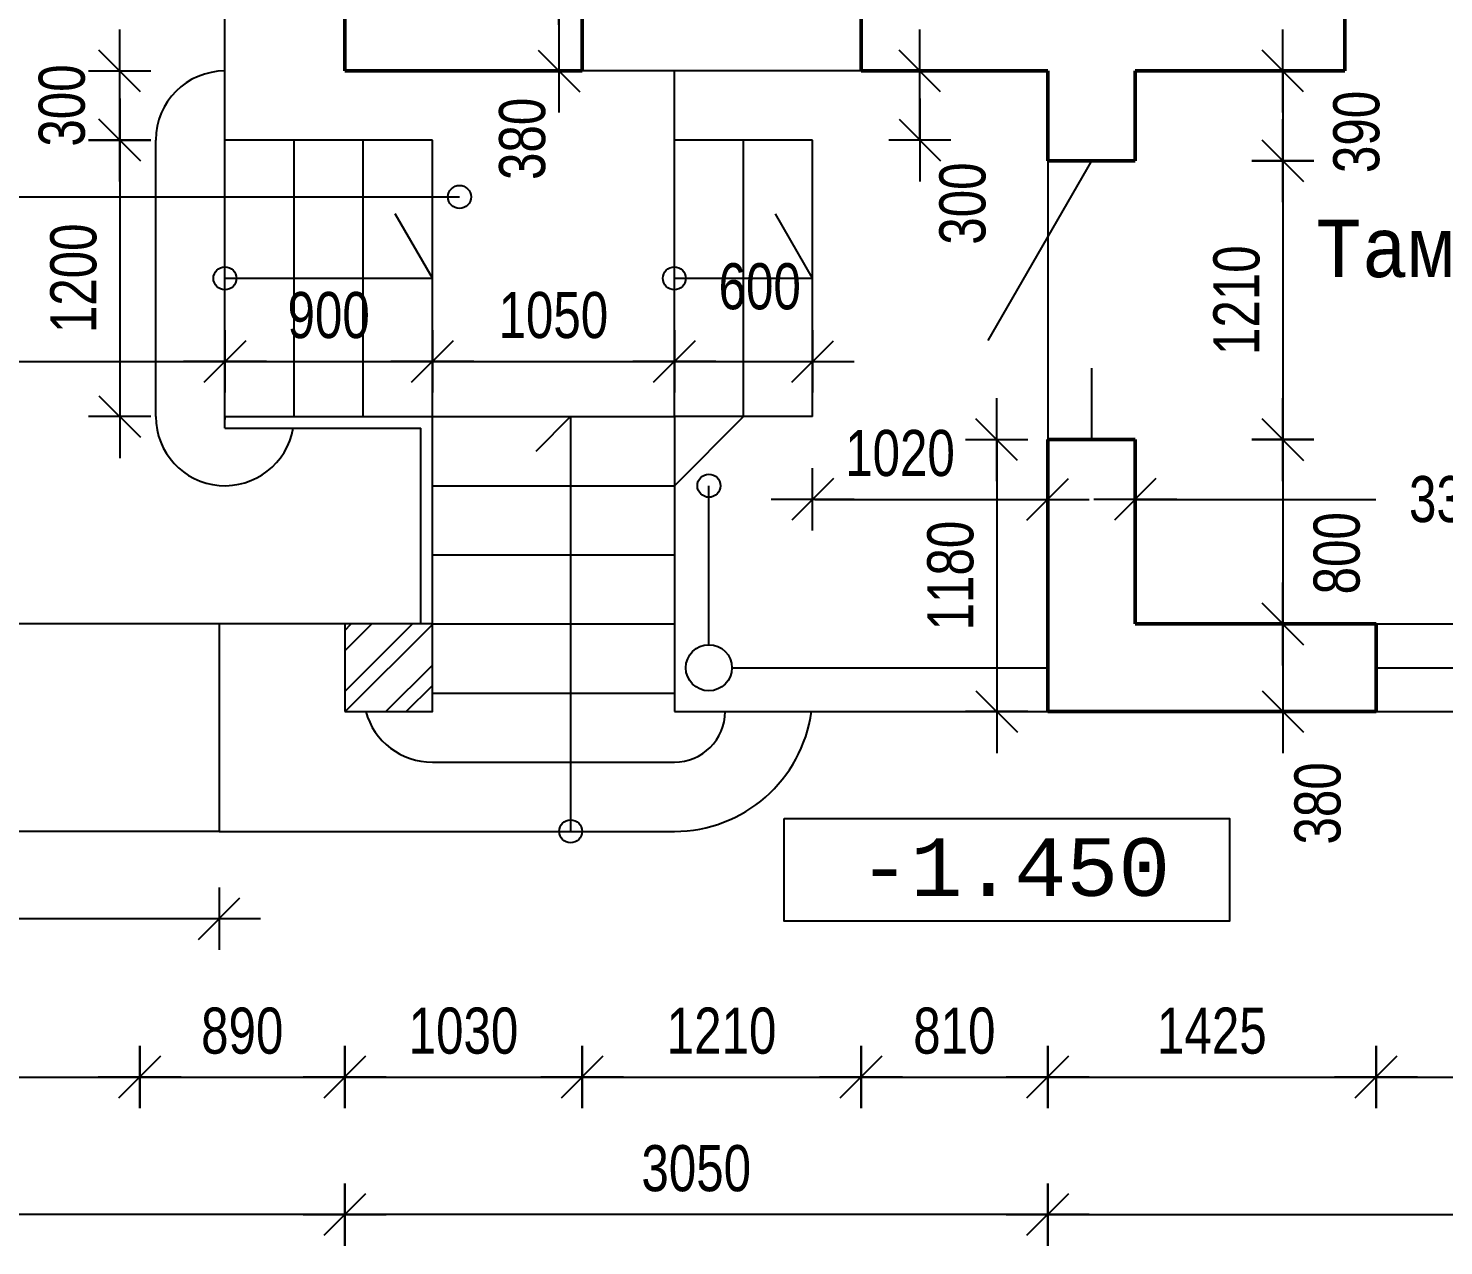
# Model space of a CAD drawing. Extents: x 3578 to 5591, y 95 to 458.
# Drawn here: x 4150.4 to 4211.8, y 98.9 to 151.8 of the extents above; entities that cross this region are included whole.
import ezdxf

# ---------------------------------------------------------------- set-up
doc = ezdxf.new("R2010")
doc.units = 0
doc.header["$MEASUREMENT"] = 0
doc.layers.get('0').update_dxf_attribs({"linetype": 'CONTINUOUS'})
doc.layers.get('DEFPOINTS').update_dxf_attribs({"linetype": 'CONTINUOUS'})
doc.layers.add('Chata', color=7, linetype='CONTINUOUS')
doc.styles.add('RUSS', font='russ', dxfattribs={"width": 0.8})
doc.styles.get("Standard").update_dxf_attribs({"font": 'cour.ttf'})
doc.dimstyles.new('MAESTRO_STD_1', dxfattribs={"dimtxt": 2.5, "dimasz": 0.09, "dimexe": 0, "dimexo": 0, "dimgap": 1, "dimtad": 1, "dimdec": 0, "dimlfac": 100, "dimzin": 0, "dimdsep": 46, "dimtxsty": 'RUSS', "dimblk": 'A8MITTA', "dimcen": 3, "dimse1": 1, "dimse2": 1, "dimclrd": 6, "dimclrt": 6, "dimadec": 0, "dimazin": 0, "dimtp": 6, "dimtm": 6, "dimtfac": 1, "dimtdec": 0, "dimtofl": 0, "dimtmove": 2, "dimatfit": 3, "dimldrblk": 'A8MITTA', "dimfxl": 1, "dimtolj": 1, "dimtzin": 0, "dimarcsym": 0})
doc.dimstyles.new('Text 2mm', dxfattribs={"dimtxt": 2, "dimasz": 0.09, "dimexe": 0, "dimexo": 0, "dimgap": 1, "dimtad": 1, "dimdec": 0, "dimlfac": 100, "dimzin": 0, "dimdsep": 46, "dimtxsty": 'RUSS', "dimblk": 'A8MITTA', "dimcen": 3, "dimse1": 1, "dimse2": 1, "dimclrd": 6, "dimclrt": 6, "dimadec": 0, "dimazin": 0, "dimtp": 6, "dimtm": 6, "dimtfac": 1, "dimtdec": 0, "dimtofl": 0, "dimtmove": 2, "dimatfit": 3, "dimldrblk": 'A8MITTA', "dimfxl": 1, "dimtolj": 1, "dimtzin": 0, "dimarcsym": 0})

# ---------------------------------------------------------------- blocks, each defined once
blk = doc.blocks.new('A8MITTA', base_point=(3180, 3140))
for p, q in [((3180, 3155), (3180, 3125)), ((3170, 3130), (3190, 3150)), ((3160, 3140), (3200, 3140))]:
    blk.add_line(p, q)
blk = doc.blocks.new('*D268')
at = {"layer": 'Chata', "color": 6, "lineweight": -2, "ltscale": 0.01, "transparency": 16777216}
blk.add_line((4167.819, 218.065), (4164.199, 218.065), dxfattribs=at)
at = {"layer": 'DEFPOINTS', "color": 0, "ltscale": 0.01, "transparency": 16777216}
for p in [(4164.109, 218.065), (4167.909, 200.028), (4164.109, 149.928)]:
    blk.add_point(p, dxfattribs=at)
at = {"layer": 'Chata', "color": 6, "lineweight": -2, "ltscale": 0.01, "transparency": 16777216, "xscale": 0.09, "yscale": 0.09, "zscale": 0.09, "rotation": 180}
blk.add_blockref('A8MITTA', (4164.109, 218.065), dxfattribs=at)
at = {"layer": 'Chata', "color": 6, "lineweight": -2, "ltscale": 0.01, "transparency": 16777216, "xscale": 0.09, "yscale": 0.09, "zscale": 0.09}
blk.add_blockref('A8MITTA', (4167.909, 218.065), dxfattribs=at)
at = {"layer": 'Chata', "color": 6, "ltscale": 0.01, "transparency": 16777216, "insert": (4160.356, 216.372), "char_height": 2.5, "attachment_point": 5, "style": 'RUSS'}
blk.add_mtext('\\A1;380', dxfattribs=at)
blk = doc.blocks.new('*D271')
at = {"layer": 'Chata', "color": 6, "lineweight": -2, "ltscale": 0.01, "transparency": 16777216}
blk.add_line((4131.299, 106.267), (4155.119, 106.267), dxfattribs=at)
at = {"layer": 'DEFPOINTS', "color": 0, "ltscale": 0.01, "transparency": 16777216}
for p in [(4131.209, 155.128), (4155.209, 155.128), (4155.209, 106.267)]:
    blk.add_point(p, dxfattribs=at)
at = {"layer": 'Chata', "color": 6, "lineweight": -2, "ltscale": 0.01, "transparency": 16777216, "xscale": 0.09, "yscale": 0.09, "zscale": 0.09, "rotation": 180}
blk.add_blockref('A8MITTA', (4131.209, 106.267), dxfattribs=at)
at = {"layer": 'Chata', "color": 6, "lineweight": -2, "ltscale": 0.01, "transparency": 16777216, "xscale": 0.09, "yscale": 0.09, "zscale": 0.09}
blk.add_blockref('A8MITTA', (4155.209, 106.267), dxfattribs=at)
at = {"layer": 'Chata', "color": 6, "ltscale": 0.01, "transparency": 16777216, "insert": (4143.209, 108.267), "char_height": 2, "attachment_point": 5, "style": 'RUSS'}
blk.add_mtext('\\A1;2400', dxfattribs=at)
blk = doc.blocks.new('*D273')
at = {"layer": 'Chata', "color": 6, "lineweight": -2, "ltscale": 0.01, "transparency": 16777216}
blk.add_line((4155.299, 106.267), (4164.019, 106.267), dxfattribs=at)
at = {"layer": 'DEFPOINTS', "color": 0, "ltscale": 0.01, "transparency": 16777216}
for p in [(4155.209, 155.128), (4164.109, 155.128), (4164.109, 106.267)]:
    blk.add_point(p, dxfattribs=at)
at = {"layer": 'Chata', "color": 6, "lineweight": -2, "ltscale": 0.01, "transparency": 16777216, "xscale": 0.09, "yscale": 0.09, "zscale": 0.09, "rotation": 180}
blk.add_blockref('A8MITTA', (4155.209, 106.267), dxfattribs=at)
at = {"layer": 'Chata', "color": 6, "lineweight": -2, "ltscale": 0.01, "transparency": 16777216, "xscale": 0.09, "yscale": 0.09, "zscale": 0.09}
blk.add_blockref('A8MITTA', (4164.109, 106.267), dxfattribs=at)
at = {"layer": 'Chata', "color": 6, "ltscale": 0.01, "transparency": 16777216, "insert": (4159.659, 108.267), "char_height": 2, "attachment_point": 5, "style": 'RUSS'}
blk.add_mtext('\\A1;890', dxfattribs=at)
blk = doc.blocks.new('*D279')
at = {"layer": 'Chata', "color": 6, "lineweight": -2, "ltscale": 0.01, "transparency": 16777216}
for p, q in [((4198.499, 131.335), (4208.848, 131.335)), ((4231.319, 131.335), (4216.486, 131.335))]:
    blk.add_line(p, q, dxfattribs=at)
at = {"layer": 'DEFPOINTS', "color": 0, "ltscale": 0.01, "transparency": 16777216}
for p in [(4231.409, 131.335), (4198.409, 125.955), (4231.409, 125.955)]:
    blk.add_point(p, dxfattribs=at)
at = {"layer": 'Chata', "color": 6, "lineweight": -2, "ltscale": 0.01, "transparency": 16777216, "xscale": 0.09, "yscale": 0.09, "zscale": 0.09, "rotation": 180}
blk.add_blockref('A8MITTA', (4198.409, 131.335), dxfattribs=at)
at = {"layer": 'Chata', "color": 6, "lineweight": -2, "ltscale": 0.01, "transparency": 16777216, "xscale": 0.09, "yscale": 0.09, "zscale": 0.09}
blk.add_blockref('A8MITTA', (4231.409, 131.335), dxfattribs=at)
at = {"layer": 'Chata', "color": 6, "ltscale": 0.01, "transparency": 16777216, "insert": (4212.667, 131.335), "char_height": 2, "attachment_point": 5, "style": 'RUSS'}
blk.add_mtext('\\A1;3300', dxfattribs=at)
blk = doc.blocks.new('*D280')
at = {"layer": 'Chata', "color": 6, "lineweight": -2, "ltscale": 0.01, "transparency": 16777216}
blk.add_line((4208.949, 106.267), (4220.869, 106.267), dxfattribs=at)
at = {"layer": 'DEFPOINTS', "color": 0, "ltscale": 0.01, "transparency": 16777216}
for p in [(4208.859, 122.128), (4220.959, 122.128), (4220.959, 106.267)]:
    blk.add_point(p, dxfattribs=at)
at = {"layer": 'Chata', "color": 6, "lineweight": -2, "ltscale": 0.01, "transparency": 16777216, "xscale": 0.09, "yscale": 0.09, "zscale": 0.09, "rotation": 180}
blk.add_blockref('A8MITTA', (4208.859, 106.267), dxfattribs=at)
at = {"layer": 'Chata', "color": 6, "lineweight": -2, "ltscale": 0.01, "transparency": 16777216, "xscale": 0.09, "yscale": 0.09, "zscale": 0.09}
blk.add_blockref('A8MITTA', (4220.959, 106.267), dxfattribs=at)
at = {"layer": 'Chata', "color": 6, "ltscale": 0.01, "transparency": 16777216, "insert": (4217.423, 117.499), "char_height": 2, "attachment_point": 5, "style": 'RUSS'}
blk.add_mtext('\\A1;1210', dxfattribs=at)
blk = doc.blocks.new('*D281')
at = {"layer": 'Chata', "color": 6, "lineweight": -2, "ltscale": 0.01, "transparency": 16777216}
blk.add_line((4194.699, 106.267), (4208.769, 106.267), dxfattribs=at)
at = {"layer": 'DEFPOINTS', "color": 0, "ltscale": 0.01, "transparency": 16777216}
for p in [(4194.609, 122.128), (4208.859, 122.128), (4208.859, 106.267)]:
    blk.add_point(p, dxfattribs=at)
at = {"layer": 'Chata', "color": 6, "lineweight": -2, "ltscale": 0.01, "transparency": 16777216, "xscale": 0.09, "yscale": 0.09, "zscale": 0.09, "rotation": 180}
blk.add_blockref('A8MITTA', (4194.609, 106.267), dxfattribs=at)
at = {"layer": 'Chata', "color": 6, "lineweight": -2, "ltscale": 0.01, "transparency": 16777216, "xscale": 0.09, "yscale": 0.09, "zscale": 0.09}
blk.add_blockref('A8MITTA', (4208.859, 106.267), dxfattribs=at)
at = {"layer": 'Chata', "color": 6, "ltscale": 0.01, "transparency": 16777216, "insert": (4201.734, 108.267), "char_height": 2, "attachment_point": 5, "style": 'RUSS'}
blk.add_mtext('\\A1;1425', dxfattribs=at)
blk = doc.blocks.new('*D283')
at = {"layer": 'Chata', "color": 6, "lineweight": -2, "ltscale": 0.01, "transparency": 16777216}
blk.add_line((4194.699, 100.298), (4235.119, 100.298), dxfattribs=at)
at = {"layer": 'DEFPOINTS', "color": 0, "ltscale": 0.01, "transparency": 16777216}
for p in [(4194.609, 122.128), (4235.209, 122.128), (4235.209, 100.298)]:
    blk.add_point(p, dxfattribs=at)
at = {"layer": 'Chata', "color": 6, "lineweight": -2, "ltscale": 0.01, "transparency": 16777216, "xscale": 0.09, "yscale": 0.09, "zscale": 0.09, "rotation": 180}
blk.add_blockref('A8MITTA', (4194.609, 100.298), dxfattribs=at)
at = {"layer": 'Chata', "color": 6, "lineweight": -2, "ltscale": 0.01, "transparency": 16777216, "xscale": 0.09, "yscale": 0.09, "zscale": 0.09}
blk.add_blockref('A8MITTA', (4235.209, 100.298), dxfattribs=at)
at = {"layer": 'Chata', "color": 6, "ltscale": 0.01, "transparency": 16777216, "insert": (4214.909, 102.298), "char_height": 2, "attachment_point": 5, "style": 'RUSS'}
blk.add_mtext('\\A1;4060', dxfattribs=at)
blk = doc.blocks.new('*D293')
at = {"layer": 'Chata', "color": 6, "lineweight": -2, "ltscale": 0.01, "transparency": 16777216}
blk.add_line((4164.019, 100.298), (4121.099, 100.298), dxfattribs=at)
at = {"layer": 'DEFPOINTS', "color": 0, "ltscale": 0.01, "transparency": 16777216}
for p in [(4121.009, 155.128), (4164.109, 149.928), (4121.009, 100.298)]:
    blk.add_point(p, dxfattribs=at)
at = {"layer": 'Chata', "color": 6, "lineweight": -2, "ltscale": 0.01, "transparency": 16777216, "xscale": 0.09, "yscale": 0.09, "zscale": 0.09, "rotation": 180}
blk.add_blockref('A8MITTA', (4121.009, 100.298), dxfattribs=at)
at = {"layer": 'Chata', "color": 6, "lineweight": -2, "ltscale": 0.01, "transparency": 16777216, "xscale": 0.09, "yscale": 0.09, "zscale": 0.09}
blk.add_blockref('A8MITTA', (4164.109, 100.298), dxfattribs=at)
at = {"layer": 'Chata', "color": 6, "ltscale": 0.01, "transparency": 16777216, "insert": (4142.559, 102.298), "char_height": 2, "attachment_point": 5, "style": 'RUSS'}
blk.add_mtext('\\A1;4310', dxfattribs=at)
blk = doc.blocks.new('*D311')
at = {"layer": 'Chata', "color": 6, "lineweight": -2, "ltscale": 0.01, "transparency": 16777216}
blk.add_line((4113.301, 149.838), (4113.301, 122.218), dxfattribs=at)
at = {"layer": 'DEFPOINTS', "color": 0, "ltscale": 0.01, "transparency": 16777216}
for p in [(4174.659, 149.928), (4113.301, 122.128), (4164.109, 122.128)]:
    blk.add_point(p, dxfattribs=at)
at = {"layer": 'Chata', "color": 6, "lineweight": -2, "ltscale": 0.01, "transparency": 16777216, "xscale": 0.09, "yscale": 0.09, "zscale": 0.09}
for p, rotation in [((4113.301, 149.928), 90), ((4113.301, 122.128), 270)]:
    blk.add_blockref('A8MITTA', p, dxfattribs=dict(at, rotation=rotation))
at = {"layer": 'Chata', "color": 6, "ltscale": 0.01, "transparency": 16777216, "insert": (4111.301, 136.028), "char_height": 2, "attachment_point": 5, "rotation": 90, "style": 'RUSS'}
blk.add_mtext('\\A1;2780', dxfattribs=at)
blk = doc.blocks.new('*D324')
at = {"layer": 'Chata', "color": 6, "lineweight": -2, "ltscale": 0.01, "transparency": 16777216}
blk.add_line((4113.301, 150.018), (4113.301, 155.038), dxfattribs=at)
at = {"layer": 'DEFPOINTS', "color": 0, "ltscale": 0.01, "transparency": 16777216}
for p in [(4113.301, 155.128), (4164.109, 155.128), (4164.109, 149.928)]:
    blk.add_point(p, dxfattribs=at)
at = {"layer": 'Chata', "color": 6, "lineweight": -2, "ltscale": 0.01, "transparency": 16777216, "xscale": 0.09, "yscale": 0.09, "zscale": 0.09}
for p, rotation in [((4113.301, 155.128), 90), ((4113.301, 149.928), 270)]:
    blk.add_blockref('A8MITTA', p, dxfattribs=dict(at, rotation=rotation))
at = {"layer": 'Chata', "color": 6, "ltscale": 0.01, "transparency": 16777216, "insert": (4110.801, 152.528), "char_height": 2, "attachment_point": 5, "rotation": 90, "style": 'RUSS'}
blk.add_mtext('\\A1;520', dxfattribs=at)
blk = doc.blocks.new('*D326')
at = {"layer": 'Chata', "color": 6, "lineweight": -2, "ltscale": 0.01, "transparency": 16777216}
blk.add_line((4204.811, 125.838), (4204.811, 122.218), dxfattribs=at)
at = {"layer": 'DEFPOINTS', "color": 0, "ltscale": 0.01, "transparency": 16777216}
for p in [(4198.409, 125.928), (4194.609, 122.128), (4204.811, 122.128)]:
    blk.add_point(p, dxfattribs=at)
at = {"layer": 'Chata', "color": 6, "lineweight": -2, "ltscale": 0.01, "transparency": 16777216, "xscale": 0.09, "yscale": 0.09, "zscale": 0.09}
for p, rotation in [((4204.811, 125.928), 90), ((4204.811, 122.128), 270)]:
    blk.add_blockref('A8MITTA', p, dxfattribs=dict(at, rotation=rotation))
at = {"layer": 'Chata', "color": 6, "ltscale": 0.01, "transparency": 16777216, "insert": (4206.33, 118.142), "char_height": 2, "attachment_point": 5, "rotation": 90, "style": 'RUSS'}
blk.add_mtext('\\A1;380', dxfattribs=at)
blk = doc.blocks.new('*D327')
at = {"layer": 'Chata', "color": 6, "lineweight": -2, "ltscale": 0.01, "transparency": 16777216}
blk.add_line((4204.811, 149.838), (4204.811, 146.118), dxfattribs=at)
at = {"layer": 'DEFPOINTS', "color": 0, "ltscale": 0.01, "transparency": 16777216}
for p in [(4194.609, 149.928), (4194.609, 146.028), (4204.811, 146.028)]:
    blk.add_point(p, dxfattribs=at)
at = {"layer": 'Chata', "color": 6, "lineweight": -2, "ltscale": 0.01, "transparency": 16777216, "xscale": 0.09, "yscale": 0.09, "zscale": 0.09}
for p, rotation in [((4204.811, 149.928), 90), ((4204.811, 146.028), 270)]:
    blk.add_blockref('A8MITTA', p, dxfattribs=dict(at, rotation=rotation))
at = {"layer": 'Chata', "color": 6, "ltscale": 0.01, "transparency": 16777216, "insert": (4208.013, 147.281), "char_height": 2, "attachment_point": 5, "rotation": 90, "style": 'RUSS'}
blk.add_mtext('\\A1;390', dxfattribs=at)
blk = doc.blocks.new('*D328')
at = {"layer": 'Chata', "color": 6, "lineweight": -2, "ltscale": 0.01, "transparency": 16777216}
blk.add_line((4204.811, 145.938), (4204.811, 134.018), dxfattribs=at)
at = {"layer": 'DEFPOINTS', "color": 0, "ltscale": 0.01, "transparency": 16777216}
for p in [(4194.609, 146.028), (4198.409, 133.928), (4204.811, 133.928)]:
    blk.add_point(p, dxfattribs=at)
at = {"layer": 'Chata', "color": 6, "lineweight": -2, "ltscale": 0.01, "transparency": 16777216, "xscale": 0.09, "yscale": 0.09, "zscale": 0.09}
for p, rotation in [((4204.811, 146.028), 90), ((4204.811, 133.928), 270)]:
    blk.add_blockref('A8MITTA', p, dxfattribs=dict(at, rotation=rotation))
at = {"layer": 'Chata', "color": 6, "ltscale": 0.01, "transparency": 16777216, "insert": (4202.811, 139.978), "char_height": 2, "attachment_point": 5, "rotation": 90, "style": 'RUSS'}
blk.add_mtext('\\A1;1210', dxfattribs=at)
blk = doc.blocks.new('*D331')
at = {"layer": 'Chata', "color": 6, "lineweight": -2, "ltscale": 0.01, "transparency": 16777216}
blk.add_line((4184.499, 131.335), (4194.519, 131.335), dxfattribs=at)
at = {"layer": 'DEFPOINTS', "color": 0, "ltscale": 0.01, "transparency": 16777216}
for p in [(4184.409, 134.928), (4194.609, 131.335), (4194.609, 122.128)]:
    blk.add_point(p, dxfattribs=at)
at = {"layer": 'Chata', "color": 6, "lineweight": -2, "ltscale": 0.01, "transparency": 16777216, "xscale": 0.09, "yscale": 0.09, "zscale": 0.09, "rotation": 180}
blk.add_blockref('A8MITTA', (4184.409, 131.335), dxfattribs=at)
at = {"layer": 'Chata', "color": 6, "lineweight": -2, "ltscale": 0.01, "transparency": 16777216, "xscale": 0.09, "yscale": 0.09, "zscale": 0.09}
blk.add_blockref('A8MITTA', (4194.609, 131.335), dxfattribs=at)
at = {"layer": 'Chata', "color": 6, "ltscale": 0.01, "transparency": 16777216, "insert": (4188.201, 133.335), "char_height": 2, "attachment_point": 5, "style": 'RUSS'}
blk.add_mtext('\\A1;1020', dxfattribs=at)
blk = doc.blocks.new('*D342')
at = {"layer": 'Chata', "color": 6, "lineweight": -2, "ltscale": 0.01, "transparency": 16777216}
blk.add_line((4194.519, 100.298), (4164.199, 100.298), dxfattribs=at)
at = {"layer": 'DEFPOINTS', "color": 0, "ltscale": 0.01, "transparency": 16777216}
for p in [(4164.109, 149.928), (4194.609, 149.928), (4164.109, 100.298)]:
    blk.add_point(p, dxfattribs=at)
at = {"layer": 'Chata', "color": 6, "lineweight": -2, "ltscale": 0.01, "transparency": 16777216, "xscale": 0.09, "yscale": 0.09, "zscale": 0.09, "rotation": 180}
blk.add_blockref('A8MITTA', (4164.109, 100.298), dxfattribs=at)
at = {"layer": 'Chata', "color": 6, "lineweight": -2, "ltscale": 0.01, "transparency": 16777216, "xscale": 0.09, "yscale": 0.09, "zscale": 0.09}
blk.add_blockref('A8MITTA', (4194.609, 100.298), dxfattribs=at)
at = {"layer": 'Chata', "color": 6, "ltscale": 0.01, "transparency": 16777216, "insert": (4179.359, 102.298), "char_height": 2, "attachment_point": 5, "style": 'RUSS'}
blk.add_mtext('\\A1;3050', dxfattribs=at)
blk = doc.blocks.new('*D346')
at = {"layer": 'Chata', "color": 6, "lineweight": -2, "ltscale": 0.01, "transparency": 16777216}
blk.add_line((4164.199, 106.267), (4174.319, 106.267), dxfattribs=at)
at = {"layer": 'DEFPOINTS', "color": 0, "ltscale": 0.01, "transparency": 16777216}
for p in [(4164.109, 149.928), (4174.409, 149.928), (4174.409, 106.267)]:
    blk.add_point(p, dxfattribs=at)
at = {"layer": 'Chata', "color": 6, "lineweight": -2, "ltscale": 0.01, "transparency": 16777216, "xscale": 0.09, "yscale": 0.09, "zscale": 0.09, "rotation": 180}
blk.add_blockref('A8MITTA', (4164.109, 106.267), dxfattribs=at)
at = {"layer": 'Chata', "color": 6, "lineweight": -2, "ltscale": 0.01, "transparency": 16777216, "xscale": 0.09, "yscale": 0.09, "zscale": 0.09}
blk.add_blockref('A8MITTA', (4174.409, 106.267), dxfattribs=at)
at = {"layer": 'Chata', "color": 6, "ltscale": 0.01, "transparency": 16777216, "insert": (4169.259, 108.267), "char_height": 2, "attachment_point": 5, "style": 'RUSS'}
blk.add_mtext('\\A1;1030', dxfattribs=at)
blk = doc.blocks.new('*D347')
at = {"layer": 'Chata', "color": 6, "lineweight": -2, "ltscale": 0.01, "transparency": 16777216}
blk.add_line((4174.499, 106.267), (4186.419, 106.267), dxfattribs=at)
at = {"layer": 'DEFPOINTS', "color": 0, "ltscale": 0.01, "transparency": 16777216}
for p in [(4174.409, 149.928), (4186.509, 149.928), (4186.509, 106.267)]:
    blk.add_point(p, dxfattribs=at)
at = {"layer": 'Chata', "color": 6, "lineweight": -2, "ltscale": 0.01, "transparency": 16777216, "xscale": 0.09, "yscale": 0.09, "zscale": 0.09, "rotation": 180}
blk.add_blockref('A8MITTA', (4174.409, 106.267), dxfattribs=at)
at = {"layer": 'Chata', "color": 6, "lineweight": -2, "ltscale": 0.01, "transparency": 16777216, "xscale": 0.09, "yscale": 0.09, "zscale": 0.09}
blk.add_blockref('A8MITTA', (4186.509, 106.267), dxfattribs=at)
at = {"layer": 'Chata', "color": 6, "ltscale": 0.01, "transparency": 16777216, "insert": (4180.459, 108.267), "char_height": 2, "attachment_point": 5, "style": 'RUSS'}
blk.add_mtext('\\A1;1210', dxfattribs=at)
blk = doc.blocks.new('*D348')
at = {"layer": 'Chata', "color": 6, "lineweight": -2, "ltscale": 0.01, "transparency": 16777216}
blk.add_line((4186.599, 106.267), (4194.519, 106.267), dxfattribs=at)
at = {"layer": 'DEFPOINTS', "color": 0, "ltscale": 0.01, "transparency": 16777216}
for p in [(4186.509, 149.928), (4194.609, 149.928), (4194.609, 106.267)]:
    blk.add_point(p, dxfattribs=at)
at = {"layer": 'Chata', "color": 6, "lineweight": -2, "ltscale": 0.01, "transparency": 16777216, "xscale": 0.09, "yscale": 0.09, "zscale": 0.09, "rotation": 180}
blk.add_blockref('A8MITTA', (4186.509, 106.267), dxfattribs=at)
at = {"layer": 'Chata', "color": 6, "lineweight": -2, "ltscale": 0.01, "transparency": 16777216, "xscale": 0.09, "yscale": 0.09, "zscale": 0.09}
blk.add_blockref('A8MITTA', (4194.609, 106.267), dxfattribs=at)
at = {"layer": 'Chata', "color": 6, "ltscale": 0.01, "transparency": 16777216, "insert": (4190.559, 108.267), "char_height": 2, "attachment_point": 5, "style": 'RUSS'}
blk.add_mtext('\\A1;810', dxfattribs=at)
blk = doc.blocks.new('*D349')
at = {"layer": 'Chata', "color": 6, "lineweight": -2, "ltscale": 0.01, "transparency": 16777216}
blk.add_line((4173.404, 153.638), (4173.404, 150.018), dxfattribs=at)
at = {"layer": 'DEFPOINTS', "color": 0, "ltscale": 0.01, "transparency": 16777216}
for p in [(4167.909, 153.728), (4164.109, 149.928), (4173.404, 149.928)]:
    blk.add_point(p, dxfattribs=at)
at = {"layer": 'Chata', "color": 6, "lineweight": -2, "ltscale": 0.01, "transparency": 16777216, "xscale": 0.09, "yscale": 0.09, "zscale": 0.09}
for p, rotation in [((4173.404, 153.728), 90), ((4173.404, 149.928), 270)]:
    blk.add_blockref('A8MITTA', p, dxfattribs=dict(at, rotation=rotation))
at = {"layer": 'Chata', "color": 6, "ltscale": 0.01, "transparency": 16777216, "insert": (4171.817, 146.98), "char_height": 2, "attachment_point": 5, "rotation": 90, "style": 'RUSS'}
blk.add_mtext('\\A1;380', dxfattribs=at)
blk = doc.blocks.new('*D350')
at = {"layer": 'Chata', "color": 6, "lineweight": -2, "ltscale": 0.01, "transparency": 16777216}
blk.add_line((4204.811, 133.838), (4204.811, 126.018), dxfattribs=at)
at = {"layer": 'DEFPOINTS', "color": 0, "ltscale": 0.01, "transparency": 16777216}
for p in [(4198.409, 133.928), (4198.409, 125.928), (4204.811, 125.928)]:
    blk.add_point(p, dxfattribs=at)
at = {"layer": 'Chata', "color": 6, "lineweight": -2, "ltscale": 0.01, "transparency": 16777216, "xscale": 0.09, "yscale": 0.09, "zscale": 0.09}
for p, rotation in [((4204.811, 133.928), 90), ((4204.811, 125.928), 270)]:
    blk.add_blockref('A8MITTA', p, dxfattribs=dict(at, rotation=rotation))
at = {"layer": 'Chata', "color": 6, "ltscale": 0.01, "transparency": 16777216, "insert": (4207.159, 128.997), "char_height": 2, "attachment_point": 5, "rotation": 90, "style": 'RUSS'}
blk.add_mtext('\\A1;800', dxfattribs=at)
blk = doc.blocks.new('*D352')
at = {"color": 6, "lineweight": -2, "ltscale": 0.01, "transparency": 16777216}
blk.add_line((4192.397, 133.838), (4192.397, 122.218), dxfattribs=at)
at = {"layer": 'DEFPOINTS', "color": 0, "ltscale": 0.01, "transparency": 16777216}
for p in [(4194.609, 133.928), (4192.397, 122.128), (4194.609, 122.128)]:
    blk.add_point(p, dxfattribs=at)
at = {"color": 6, "lineweight": -2, "ltscale": 0.01, "transparency": 16777216, "xscale": 0.09, "yscale": 0.09, "zscale": 0.09}
for p, rotation in [((4192.397, 133.928), 90), ((4192.397, 122.128), 270)]:
    blk.add_blockref('A8MITTA', p, dxfattribs=dict(at, rotation=rotation))
at = {"color": 6, "ltscale": 0.01, "transparency": 16777216, "insert": (4190.397, 128.028), "char_height": 2, "attachment_point": 5, "rotation": 90, "style": 'RUSS'}
blk.add_mtext('\\A1;1180', dxfattribs=at)
blk = doc.blocks.new('*D393')
at = {"layer": 'Chata', "color": 6, "lineweight": -2, "ltscale": 0.01, "transparency": 16777216}
blk.add_line((4189.063, 147.018), (4189.063, 149.838), dxfattribs=at)
at = {"layer": 'DEFPOINTS', "color": 0, "ltscale": 0.01, "transparency": 16777216}
for p in [(4184.409, 149.928), (4189.063, 149.928), (4184.409, 146.928)]:
    blk.add_point(p, dxfattribs=at)
at = {"layer": 'Chata', "color": 6, "lineweight": -2, "ltscale": 0.01, "transparency": 16777216, "xscale": 0.09, "yscale": 0.09, "zscale": 0.09}
for p, rotation in [((4189.063, 149.928), 90), ((4189.063, 146.928), 270)]:
    blk.add_blockref('A8MITTA', p, dxfattribs=dict(at, rotation=rotation))
at = {"layer": 'Chata', "color": 6, "ltscale": 0.01, "transparency": 16777216, "insert": (4190.922, 144.171), "char_height": 2, "attachment_point": 5, "rotation": 90, "style": 'RUSS'}
blk.add_mtext('\\A1;300', dxfattribs=at)
blk = doc.blocks.new('*D485')
at = {"color": 6, "lineweight": -2, "ltscale": 0.01, "transparency": 16777216}
blk.add_line((4167.999, 137.321), (4178.319, 137.321), dxfattribs=at)
at = {"layer": 'DEFPOINTS', "color": 0, "ltscale": 0.01, "transparency": 16777216}
for p in [(4167.909, 146.928), (4178.409, 137.321), (4178.409, 134.928)]:
    blk.add_point(p, dxfattribs=at)
at = {"color": 6, "lineweight": -2, "ltscale": 0.01, "transparency": 16777216, "xscale": 0.09, "yscale": 0.09, "zscale": 0.09, "rotation": 180}
blk.add_blockref('A8MITTA', (4167.909, 137.321), dxfattribs=at)
at = {"color": 6, "lineweight": -2, "ltscale": 0.01, "transparency": 16777216, "xscale": 0.09, "yscale": 0.09, "zscale": 0.09}
blk.add_blockref('A8MITTA', (4178.409, 137.321), dxfattribs=at)
at = {"color": 6, "ltscale": 0.01, "transparency": 16777216, "insert": (4173.159, 139.321), "char_height": 2, "attachment_point": 5, "style": 'RUSS'}
blk.add_mtext('\\A1;1050', dxfattribs=at)
blk = doc.blocks.new('*D486')
at = {"color": 6, "lineweight": -2, "ltscale": 0.01, "transparency": 16777216}
blk.add_line((4178.499, 137.321), (4184.319, 137.321), dxfattribs=at)
at = {"layer": 'DEFPOINTS', "color": 0, "ltscale": 0.01, "transparency": 16777216}
for p in [(4184.409, 137.321), (4178.409, 134.928), (4184.409, 134.928)]:
    blk.add_point(p, dxfattribs=at)
at = {"color": 6, "lineweight": -2, "ltscale": 0.01, "transparency": 16777216, "xscale": 0.09, "yscale": 0.09, "zscale": 0.09, "rotation": 180}
blk.add_blockref('A8MITTA', (4178.409, 137.321), dxfattribs=at)
at = {"color": 6, "lineweight": -2, "ltscale": 0.01, "transparency": 16777216, "xscale": 0.09, "yscale": 0.09, "zscale": 0.09}
blk.add_blockref('A8MITTA', (4184.409, 137.321), dxfattribs=at)
at = {"color": 6, "ltscale": 0.01, "transparency": 16777216, "insert": (4182.114, 140.569), "char_height": 2, "attachment_point": 5, "style": 'RUSS'}
blk.add_mtext('\\A1;600', dxfattribs=at)
blk = doc.blocks.new('*D487')
at = {"color": 6, "lineweight": -2, "ltscale": 0.01, "transparency": 16777216}
blk.add_line((4158.999, 137.321), (4167.819, 137.321), dxfattribs=at)
at = {"layer": 'DEFPOINTS', "color": 0, "ltscale": 0.01, "transparency": 16777216}
for p in [(4167.909, 146.928), (4167.909, 137.321), (4158.909, 134.928)]:
    blk.add_point(p, dxfattribs=at)
at = {"color": 6, "lineweight": -2, "ltscale": 0.01, "transparency": 16777216, "xscale": 0.09, "yscale": 0.09, "zscale": 0.09, "rotation": 180}
blk.add_blockref('A8MITTA', (4158.909, 137.321), dxfattribs=at)
at = {"color": 6, "lineweight": -2, "ltscale": 0.01, "transparency": 16777216, "xscale": 0.09, "yscale": 0.09, "zscale": 0.09}
blk.add_blockref('A8MITTA', (4167.909, 137.321), dxfattribs=at)
at = {"color": 6, "ltscale": 0.01, "transparency": 16777216, "insert": (4163.409, 139.321), "char_height": 2, "attachment_point": 5, "style": 'RUSS'}
blk.add_mtext('\\A1;900', dxfattribs=at)
blk = doc.blocks.new('*D488')
at = {"color": 6, "lineweight": -2, "ltscale": 0.01, "transparency": 16777216}
blk.add_line((4127.899, 137.321), (4158.819, 137.321), dxfattribs=at)
at = {"layer": 'DEFPOINTS', "color": 0, "ltscale": 0.01, "transparency": 16777216}
for p in [(4127.809, 155.128), (4158.909, 155.128), (4158.909, 137.321)]:
    blk.add_point(p, dxfattribs=at)
at = {"color": 6, "lineweight": -2, "ltscale": 0.01, "transparency": 16777216, "xscale": 0.09, "yscale": 0.09, "zscale": 0.09, "rotation": 180}
blk.add_blockref('A8MITTA', (4127.809, 137.321), dxfattribs=at)
at = {"color": 6, "lineweight": -2, "ltscale": 0.01, "transparency": 16777216, "xscale": 0.09, "yscale": 0.09, "zscale": 0.09}
blk.add_blockref('A8MITTA', (4158.909, 137.321), dxfattribs=at)
at = {"color": 6, "ltscale": 0.01, "transparency": 16777216, "insert": (4143.359, 139.321), "char_height": 2, "attachment_point": 5, "style": 'RUSS'}
blk.add_mtext('\\A1;3110', dxfattribs=at)
blk = doc.blocks.new('*D490')
at = {"color": 6, "lineweight": -2, "ltscale": 0.01, "transparency": 16777216}
blk.add_line((4154.341, 147.018), (4154.341, 149.838), dxfattribs=at)
at = {"layer": 'DEFPOINTS', "color": 0, "ltscale": 0.01, "transparency": 16777216}
for p in [(4154.341, 149.928), (4164.109, 149.928), (4158.909, 146.928)]:
    blk.add_point(p, dxfattribs=at)
at = {"color": 6, "lineweight": -2, "ltscale": 0.01, "transparency": 16777216, "xscale": 0.09, "yscale": 0.09, "zscale": 0.09}
for p, rotation in [((4154.341, 149.928), 90), ((4154.341, 146.928), 270)]:
    blk.add_blockref('A8MITTA', p, dxfattribs=dict(at, rotation=rotation))
at = {"color": 6, "ltscale": 0.01, "transparency": 16777216, "insert": (4151.841, 148.428), "char_height": 2, "attachment_point": 5, "rotation": 90, "style": 'RUSS'}
blk.add_mtext('\\A1;300', dxfattribs=at)
blk = doc.blocks.new('*D491')
at = {"color": 6, "lineweight": -2, "ltscale": 0.01, "transparency": 16777216}
blk.add_line((4154.341, 146.838), (4154.341, 135.018), dxfattribs=at)
at = {"layer": 'DEFPOINTS', "color": 0, "ltscale": 0.01, "transparency": 16777216}
for p in [(4158.909, 146.928), (4154.341, 134.928), (4158.909, 134.928)]:
    blk.add_point(p, dxfattribs=at)
at = {"color": 6, "lineweight": -2, "ltscale": 0.01, "transparency": 16777216, "xscale": 0.09, "yscale": 0.09, "zscale": 0.09}
for p, rotation in [((4154.341, 146.928), 90), ((4154.341, 134.928), 270)]:
    blk.add_blockref('A8MITTA', p, dxfattribs=dict(at, rotation=rotation))
at = {"color": 6, "ltscale": 0.01, "transparency": 16777216, "insert": (4152.341, 140.928), "char_height": 2, "attachment_point": 5, "rotation": 90, "style": 'RUSS'}
blk.add_mtext('\\A1;1200', dxfattribs=at)
blk = doc.blocks.new('*D507')
at = {"color": 6, "lineweight": -2, "ltscale": 0.01, "transparency": 16777216}
blk.add_line((4127.899, 113.142), (4158.568, 113.142), dxfattribs=at)
at = {"layer": 'DEFPOINTS', "color": 0, "ltscale": 0.01, "transparency": 16777216}
for p in [(4127.809, 116.928), (4158.658, 116.928), (4158.658, 113.142)]:
    blk.add_point(p, dxfattribs=at)
at = {"color": 6, "lineweight": -2, "ltscale": 0.01, "transparency": 16777216, "xscale": 0.09, "yscale": 0.09, "zscale": 0.09, "rotation": 180}
blk.add_blockref('A8MITTA', (4127.809, 113.142), dxfattribs=at)
at = {"color": 6, "lineweight": -2, "ltscale": 0.01, "transparency": 16777216, "xscale": 0.09, "yscale": 0.09, "zscale": 0.09}
blk.add_blockref('A8MITTA', (4158.658, 113.142), dxfattribs=at)
at = {"color": 6, "ltscale": 0.01, "transparency": 16777216, "insert": (4143.233, 115.142), "char_height": 2, "attachment_point": 5, "style": 'RUSS'}
blk.add_mtext('\\A1;3085', dxfattribs=at)

msp = doc.modelspace()

# ---------------------------------------------------------------- hatches: boundary and pattern name
at = {"ltscale": 0.01}
h = msp.add_hatch(dxfattribs=at)
h.set_pattern_fill('ANSI32', color=256, scale=5, style=0)
h.paths.add_polyline_path([(4164.109, 122.128), (4167.909, 122.128), (4167.909, 125.928), (4164.109, 125.928)])

# ---------------------------------------------------------------- linework, layer by layer
for p, q in [((4186.509, 149.928), (4174.409, 149.928)), ((4184.409, 146.928), (4178.409, 146.928)), ((4196.509, 146.028), (4192.009, 138.234)), ((4194.609, 146.028), (4194.609, 133.928)), ((4196.509, 137.028), (4196.509, 133.928)), ((4158.909, 134.928), (4158.909, 134.798)), ((4167.909, 125.928), (4167.909, 134.928)), ((4173.909, 134.928), (4172.399, 133.419)), ((4173.909, 134.928), (4173.909, 116.928)), ((4184.409, 134.928), (4178.409, 134.928)), ((4178.409, 131.928), (4181.409, 134.928)), ((4167.409, 125.928), (4167.409, 134.428)), ((4167.409, 125.928), (4127.809, 125.928)), ((4158.658, 125.928), (4158.658, 116.928)), ((4164.109, 122.128), (4164.109, 122.128)), ((4158.658, 116.928), (4127.809, 116.928))]:
    msp.add_line(p, q, dxfattribs=at)
at = {"color": 251, "ltscale": 0.01}
for p, q in [((4146.083, 144.46), (4169.087, 144.46)), ((4179.909, 125.028), (4179.909, 131.928)), ((4180.909, 124.028), (4194.609, 124.028))]:
    msp.add_line(p, q, dxfattribs=at)
for centre, radius in [((4169.087, 144.46), 0.5), ((4179.909, 131.928), 0.5), ((4179.909, 124.028), 1)]:
    msp.add_circle(centre, radius, dxfattribs=at)
at = {"ltscale": 0.01}
msp.add_circle((4173.909, 116.928), 0.5, dxfattribs=at)
for centre, radius, start, end in [((4158.909, 146.928), 3, 90, 180), ((4158.909, 134.928), 3, 180, 350.40593), ((4167.909, 122.928), 3, 195.46601, 270), ((4178.409, 122.128), 2.2, 270, 0), ((4178.409, 122.928), 6, 270, 352.33774)]:
    msp.add_arc(centre, radius, start, end, dxfattribs=at)
at = {"layer": 'Chata', "ltscale": 0.01}
for p, q in [((4158.909, 134.428), (4158.909, 155.128)), ((4164.109, 149.928), (4174.409, 149.928)), ((4178.409, 134.928), (4178.409, 149.928)), ((4207.509, 149.928), (4198.409, 149.928)), ((4198.409, 149.928), (4207.509, 149.928)), ((4155.909, 134.928), (4155.909, 146.928)), ((4167.909, 146.928), (4158.909, 146.928)), ((4161.909, 134.928), (4161.909, 146.928)), ((4164.909, 134.928), (4164.909, 146.928)), ((4167.909, 134.928), (4167.909, 146.928)), ((4181.409, 134.928), (4181.409, 146.928)), ((4184.409, 134.928), (4184.409, 146.928)), ((4167.909, 140.928), (4166.295, 143.723)), ((4184.409, 140.928), (4182.795, 143.723)), ((4158.909, 140.928), (4167.909, 140.928)), ((4178.409, 140.928), (4184.409, 140.928)), ((4158.909, 134.928), (4178.409, 134.928)), ((4178.409, 134.928), (4178.409, 122.128)), ((4158.909, 134.428), (4167.409, 134.428)), ((4167.909, 131.928), (4178.409, 131.928)), ((4167.909, 128.928), (4178.409, 128.928)), ((4167.909, 125.928), (4178.409, 125.928)), ((4208.859, 125.928), (4220.959, 125.928)), ((4208.859, 124.028), (4220.959, 124.028)), ((4167.909, 122.928), (4178.409, 122.928)), ((4178.409, 122.128), (4194.609, 122.128)), ((4194.609, 122.128), (4194.609, 122.128)), ((4167.909, 119.928), (4178.409, 119.928)), ((4158.658, 116.928), (4178.409, 116.928))]:
    msp.add_line(p, q, dxfattribs=at)
at = {"layer": 'Chata'}
for p, q in [((4164.109, 149.928), (4164.109, 155.128)), ((4194.609, 149.928), (4194.609, 146.028)), ((4199.859, 149.928), (4198.409, 149.928)), ((4198.409, 149.928), (4198.409, 146.028)), ((4208.859, 122.128), (4220.959, 122.128))]:
    msp.add_line(p, q, dxfattribs=at)
at = {"layer": 'Chata', "lineweight": 50, "ltscale": 0.01}
for p, q in [((4164.109, 149.928), (4164.109, 155.128)), ((4174.409, 149.928), (4174.409, 153.728)), ((4186.509, 149.928), (4186.509, 153.728)), ((4207.509, 153.728), (4207.509, 149.928)), ((4207.509, 149.928), (4207.509, 153.728)), ((4207.509, 149.928), (4207.509, 153.728)), ((4164.109, 149.928), (4174.409, 149.928)), ((4186.509, 149.928), (4194.609, 149.928)), ((4194.609, 149.928), (4193.459, 149.928)), ((4194.609, 146.028), (4194.609, 149.928)), ((4198.409, 149.928), (4198.409, 146.028)), ((4198.409, 149.928), (4207.509, 149.928)), ((4198.409, 146.028), (4194.609, 146.028)), ((4194.609, 133.928), (4194.609, 122.128)), ((4198.409, 133.928), (4194.609, 133.928)), ((4194.609, 125.928), (4194.609, 133.928)), ((4198.409, 133.928), (4198.409, 125.928)), ((4198.409, 125.928), (4208.859, 125.928)), ((4208.859, 125.928), (4208.859, 122.128)), ((4194.609, 122.128), (4208.859, 122.128)), ((4208.859, 122.128), (4208.859, 122.128))]:
    msp.add_line(p, q, dxfattribs=at)
at = {"layer": 'Chata', "ltscale": 0.01}
for points in [[(4164.109, 122.128), (4167.909, 122.128), (4167.909, 125.928), (4164.109, 125.928)], [(4183.168, 117.484), (4202.502, 117.484), (4202.502, 113.025), (4183.168, 113.025)]]:
    msp.add_lwpolyline(points, close=True, dxfattribs=at)
for centre in [(4158.909, 140.928), (4178.409, 140.928)]:
    msp.add_circle(centre, 0.5, dxfattribs=at)

# ---------------------------------------------------------------- texts
at = {"layer": 'Chata'}
for s, width, p in [('Тамбур', 0.8, (4206.232, 140.979)), ('-1.450', 0.9, (4186.4, 114.129))]:
    msp.add_text(s, height=2.5, dxfattribs=dict(at, width=width)).set_placement(p)

# ---------------------------------------------------------------- dimensions: what is measured, and where the dimension line sits
at = {"ltscale": 0.01}
for base, p1, p2, picture, middle in [((4158.909, 137.321), (4127.809, 155.128), (4158.909, 155.128), '*D488', (4143.359, 139.321)), ((4167.909, 137.321), (4158.909, 134.928), (4167.909, 146.928), '*D487', (4163.409, 139.321)), ((4178.409, 137.321), (4167.909, 146.928), (4178.409, 134.928), '*D485', (4173.159, 139.321)), ((4158.658, 113.142), (4127.809, 116.928), (4158.658, 116.928), '*D507', (4143.233, 115.142))]:
    dim = msp.add_linear_dim(base=base, p1=p1, p2=p2, dimstyle='Text 2mm', dxfattribs=at)
    dim.commit()
    dim.dimension.update_dxf_attribs({"geometry": picture, "text_midpoint": middle})
for base, p1, p2, picture, middle in [((4154.341, 149.928), (4158.909, 146.928), (4164.109, 149.928), '*D490', (4151.841, 148.428)), ((4154.341, 134.928), (4158.909, 146.928), (4158.909, 134.928), '*D491', (4152.341, 140.928)), ((4192.397, 122.128), (4194.609, 133.928), (4194.609, 122.128), '*D352', (4190.397, 128.028))]:
    dim = msp.add_linear_dim(base=base, p1=p1, p2=p2, angle=90, dimstyle='Text 2mm', dxfattribs=at)
    dim.commit()
    dim.dimension.update_dxf_attribs({"geometry": picture, "text_midpoint": middle})
dim = msp.add_linear_dim(base=(4184.409, 137.321), p1=(4178.409, 134.928), p2=(4184.409, 134.928), dimstyle='Text 2mm', dxfattribs=at)
dim.commit()
dim.dimension.update_dxf_attribs({"geometry": '*D486', "text_midpoint": (4182.114, 140.569), "dimtype": 160})
at = {"layer": 'Chata'}
dim = msp.add_linear_dim(base=(4164.109, 218.065), p1=(4167.909, 200.028), p2=(4164.109, 149.928), angle=180, dimstyle='MAESTRO_STD_1', dxfattribs=at)
dim.commit()
dim.dimension.update_dxf_attribs({"geometry": '*D268', "text_midpoint": (4160.356, 216.372), "dimtype": 160})
at = {"layer": 'Chata', "ltscale": 0.01}
for base, p1, p2, picture, middle in [((4113.301, 155.128), (4164.109, 149.928), (4164.109, 155.128), '*D324', (4110.801, 152.528)), ((4113.301, 122.128), (4174.659, 149.928), (4164.109, 122.128), '*D311', (4111.301, 136.028)), ((4204.811, 133.928), (4194.609, 146.028), (4198.409, 133.928), '*D328', (4202.811, 139.978))]:
    dim = msp.add_linear_dim(base=base, p1=p1, p2=p2, angle=90, dimstyle='Text 2mm', dxfattribs=at)
    dim.commit()
    dim.dimension.update_dxf_attribs({"geometry": picture, "text_midpoint": middle})
for base, p1, p2, picture, middle in [((4173.404, 149.928), (4167.909, 153.728), (4164.109, 149.928), '*D349', (4171.817, 146.98)), ((4189.063, 149.928), (4184.409, 146.928), (4184.409, 149.928), '*D393', (4190.922, 144.171)), ((4204.811, 146.028), (4194.609, 149.928), (4194.609, 146.028), '*D327', (4208.013, 147.281)), ((4204.811, 125.928), (4198.409, 133.928), (4198.409, 125.928), '*D350', (4207.159, 128.997)), ((4204.811, 122.128), (4198.409, 125.928), (4194.609, 122.128), '*D326', (4206.33, 118.142))]:
    dim = msp.add_linear_dim(base=base, p1=p1, p2=p2, angle=90, dimstyle='Text 2mm', dxfattribs=at)
    dim.commit()
    dim.dimension.update_dxf_attribs({"geometry": picture, "text_midpoint": middle, "dimtype": 160})
for base, p1, p2, picture, middle in [((4121.009, 100.298), (4164.109, 149.928), (4121.009, 155.128), '*D293', (4142.559, 102.298)), ((4155.209, 106.267), (4131.209, 155.128), (4155.209, 155.128), '*D271', (4143.209, 108.267)), ((4164.109, 106.267), (4155.209, 155.128), (4164.109, 155.128), '*D273', (4159.659, 108.267)), ((4164.109, 100.298), (4194.609, 149.928), (4164.109, 149.928), '*D342', (4179.359, 102.298)), ((4174.409, 106.267), (4164.109, 149.928), (4174.409, 149.928), '*D346', (4169.259, 108.267)), ((4186.509, 106.267), (4174.409, 149.928), (4186.509, 149.928), '*D347', (4180.459, 108.267)), ((4194.609, 106.267), (4186.509, 149.928), (4194.609, 149.928), '*D348', (4190.559, 108.267)), ((4208.859, 106.267), (4194.609, 122.128), (4208.859, 122.128), '*D281', (4201.734, 108.267)), ((4235.209, 100.298), (4194.609, 122.128), (4235.209, 122.128), '*D283', (4214.909, 102.298))]:
    dim = msp.add_linear_dim(base=base, p1=p1, p2=p2, dimstyle='Text 2mm', dxfattribs=at)
    dim.commit()
    dim.dimension.update_dxf_attribs({"geometry": picture, "text_midpoint": middle})
for base, p1, p2, picture, middle in [((4194.609, 131.335), (4184.409, 134.928), (4194.609, 122.128), '*D331', (4188.201, 133.335)), ((4231.409, 131.335), (4198.409, 125.955), (4231.409, 125.955), '*D279', (4212.667, 131.335)), ((4220.959, 106.267), (4208.859, 122.128), (4220.959, 122.128), '*D280', (4217.423, 117.499))]:
    dim = msp.add_linear_dim(base=base, p1=p1, p2=p2, dimstyle='Text 2mm', dxfattribs=at)
    dim.commit()
    dim.dimension.update_dxf_attribs({"geometry": picture, "text_midpoint": middle, "dimtype": 160})

doc.saveas('drawing.dxf')
